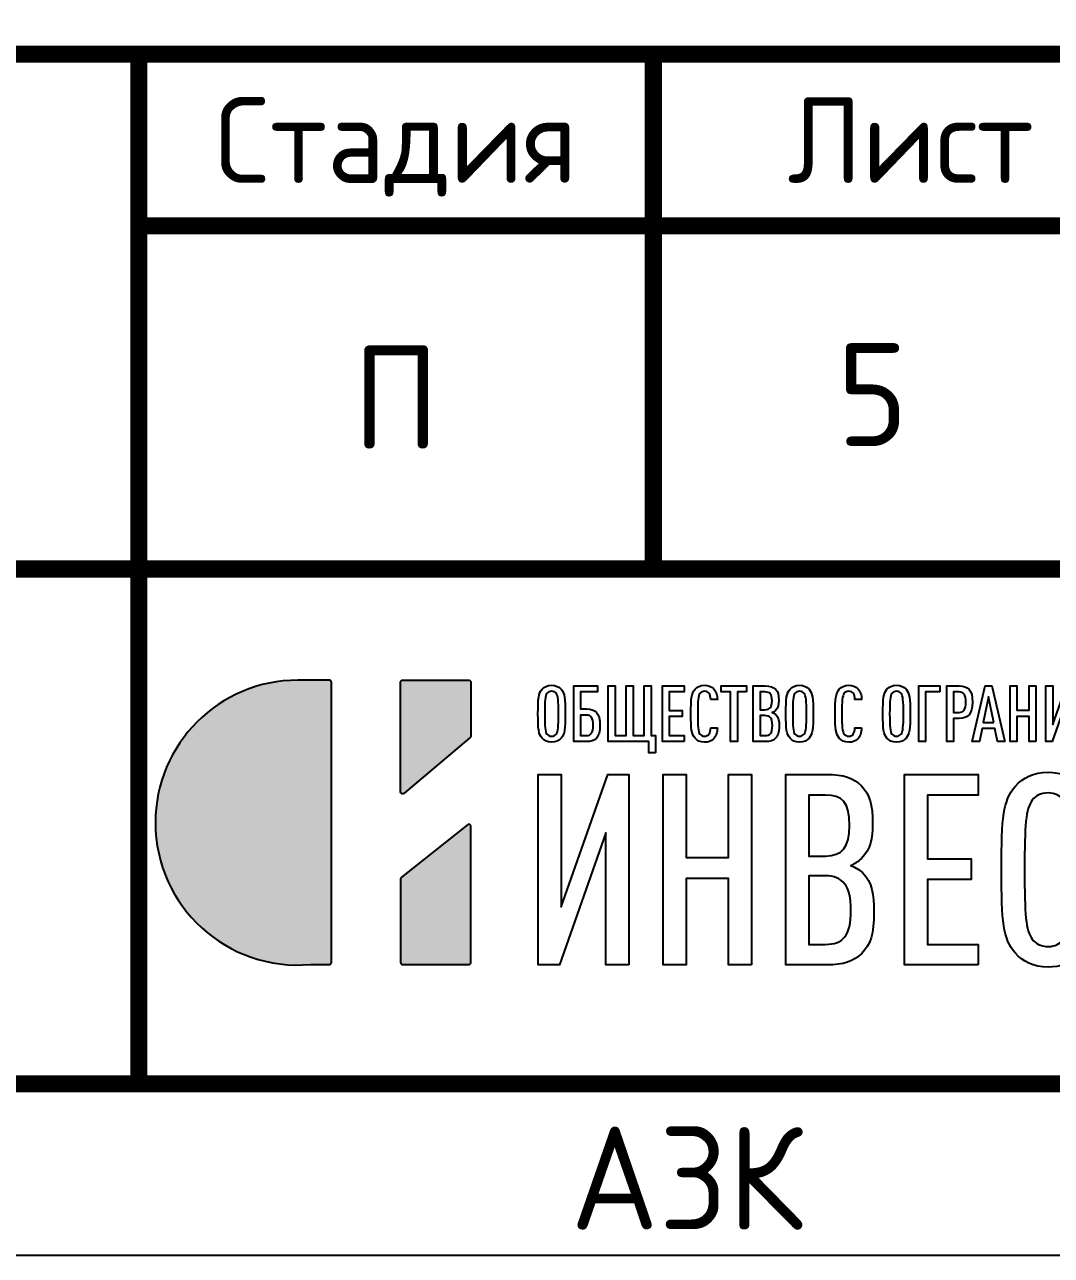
# Model space of a CAD drawing. Header units: millimetres. Extents: x 1981 to 3888, y 1583 to 2809.
# Drawn here: x 2579.96 to 2609.9, y 2388.57 to 2424.44 of the extents above; entities that cross this region are included whole.
import ezdxf
from ezdxf.enums import TextEntityAlignment as Align

# ---------------------------------------------------------------- set-up
doc = ezdxf.new("R2010")
doc.units = ezdxf.units.MM
doc.layers.add('layer 1', color=7, linetype='Continuous')
doc.layers.add('Форматы', color=7, linetype='Continuous')
doc.styles.add('GOST-2.304_Type-B', font='GOST Common.ttf')

# ---------------------------------------------------------------- blocks, each defined once
blk = doc.blocks.new('Лого')
h = blk.add_hatch(color=151)
h.set_gradient(color1=(158, 191, 227), color2=(46, 54, 92), tint=1, name='HEMISPHERICAL')
edge = h.paths.add_edge_path()
edge.add_spline(control_points=[(0.349, 0.4943), (-0.1909, 0.4468), (-0.6571, 0.8707), (-0.6571, 1.4146), (-0.6571, 1.4146), (-0.6571, 1.9249), (-0.2434, 2.3386), (0.2669, 2.3386), (0.2669, 2.3386), (0.2669, 2.3386), (0.4714, 2.3386), (0.4714, 2.3386), (0.4714, 2.3386), (0.4787, 2.3386), (0.4846, 2.3327), (0.4846, 2.3254), (0.4846, 2.3254), (0.4846, 2.3254), (0.4846, 0.5075), (0.4846, 0.5075), (0.4846, 0.5075), (0.4846, 0.5003), (0.4787, 0.4943), (0.4714, 0.4943), (0.4714, 0.4943), (0.4714, 0.4943), (0.3502, 0.4943), (0.3502, 0.4943), (0.3502, 0.4943), (0.3497, 0.4943), (0.3494, 0.4943), (0.349, 0.4943)], knot_values=[0, 0, 0, 0, 0.111111, 0.111111, 0.111111, 0.111211, 0.222222, 0.222222, 0.222222, 0.222322, 0.333333, 0.333333, 0.333333, 0.333433, 0.444444, 0.444444, 0.444444, 0.444544, 0.555556, 0.555556, 0.555556, 0.555656, 0.666667, 0.666667, 0.666667, 0.666767, 0.777778, 0.777778, 0.777778, 0.777878, 1, 1, 1, 1], degree=3, periodic=0)
edge = h.paths.add_edge_path()
edge.add_spline(control_points=[(0.9551, 1.604), (0.9551, 1.604), (1.3853, 1.966), (1.3853, 1.966), (1.3853, 1.966), (1.3884, 1.9686), (1.39, 1.972), (1.39, 1.9761), (1.39, 1.9761), (1.39, 1.9761), (1.39, 2.3254), (1.39, 2.3254), (1.39, 2.3254), (1.39, 2.3327), (1.3841, 2.3386), (1.3768, 2.3386), (1.3768, 2.3386), (1.3768, 2.3386), (0.9466, 2.3386), (0.9466, 2.3386), (0.9466, 2.3386), (0.9393, 2.3386), (0.9334, 2.3327), (0.9334, 2.3254), (0.9334, 2.3254), (0.9334, 2.3254), (0.9334, 1.6141), (0.9334, 1.6141), (0.9334, 1.6141), (0.9334, 1.6089), (0.9363, 1.6044), (0.941, 1.6021), (0.941, 1.6021), (0.9458, 1.5999), (0.9511, 1.6006), (0.9551, 1.604)], knot_values=[0, 0, 0, 0, 0.1, 0.1, 0.1, 0.1001, 0.2, 0.2, 0.2, 0.2001, 0.3, 0.3, 0.3, 0.3001, 0.4, 0.4, 0.4, 0.4001, 0.5, 0.5, 0.5, 0.5001, 0.6, 0.6, 0.6, 0.6001, 0.7, 0.7, 0.7, 0.7001, 0.8, 0.8, 0.8, 0.8001, 1, 1, 1, 1], degree=3, periodic=0)
edge = h.paths.add_edge_path()
edge.add_spline(control_points=[(0.9384, 1.0593), (0.9384, 1.0593), (1.3686, 1.4007), (1.3686, 1.4007), (1.3686, 1.4007), (1.3727, 1.4039), (1.3779, 1.4045), (1.3826, 1.4023), (1.3826, 1.4023), (1.3873, 1.4), (1.39, 1.3956), (1.39, 1.3904), (1.39, 1.3904), (1.39, 1.3904), (1.39, 0.5075), (1.39, 0.5075), (1.39, 0.5075), (1.39, 0.5003), (1.3841, 0.4943), (1.3768, 0.4943), (1.3768, 0.4943), (1.3768, 0.4943), (0.9466, 0.4943), (0.9466, 0.4943), (0.9466, 0.4943), (0.9393, 0.4943), (0.9334, 0.5003), (0.9334, 0.5075), (0.9334, 0.5075), (0.9334, 0.5075), (0.9334, 1.049), (0.9334, 1.049), (0.9334, 1.049), (0.9334, 1.0531), (0.9351, 1.0567), (0.9384, 1.0593)], knot_values=[0, 0, 0, 0, 0.1, 0.1, 0.1, 0.1001, 0.2, 0.2, 0.2, 0.2001, 0.3, 0.3, 0.3, 0.3001, 0.4, 0.4, 0.4, 0.4001, 0.5, 0.5, 0.5, 0.5001, 0.6, 0.6, 0.6, 0.6001, 0.7, 0.7, 0.7, 0.7001, 0.8, 0.8, 0.8, 0.8001, 1, 1, 1, 1], degree=3, periodic=0)
at = {"layer": 'layer 1', "color": 159}
for points, knots in [([(0.349, 0.4943), (-0.1909, 0.4468), (-0.6571, 0.8707), (-0.6571, 1.4146), (-0.6571, 1.4146), (-0.6571, 1.9249), (-0.2434, 2.3386), (0.2669, 2.3386), (0.2669, 2.3386), (0.2669, 2.3386), (0.4714, 2.3386), (0.4714, 2.3386), (0.4714, 2.3386), (0.4787, 2.3386), (0.4846, 2.3327), (0.4846, 2.3254), (0.4846, 2.3254), (0.4846, 2.3254), (0.4846, 0.5075), (0.4846, 0.5075), (0.4846, 0.5075), (0.4846, 0.5003), (0.4787, 0.4943), (0.4714, 0.4943), (0.4714, 0.4943), (0.4714, 0.4943), (0.3502, 0.4943), (0.3502, 0.4943), (0.3502, 0.4943), (0.3497, 0.4943), (0.3494, 0.4943), (0.349, 0.4943)], [0, 0, 0, 0, 0.111111, 0.111111, 0.111111, 0.111111, 0.222222, 0.222222, 0.222222, 0.222222, 0.333333, 0.333333, 0.333333, 0.333333, 0.444444, 0.444444, 0.444444, 0.444444, 0.555556, 0.555556, 0.555556, 0.555556, 0.666667, 0.666667, 0.666667, 0.666667, 0.777778, 0.777778, 0.777778, 0.777778, 1, 1, 1, 1]), ([(0.9551, 1.604), (0.9551, 1.604), (1.3853, 1.966), (1.3853, 1.966), (1.3853, 1.966), (1.3884, 1.9686), (1.39, 1.972), (1.39, 1.9761), (1.39, 1.9761), (1.39, 1.9761), (1.39, 2.3254), (1.39, 2.3254), (1.39, 2.3254), (1.39, 2.3327), (1.3841, 2.3386), (1.3768, 2.3386), (1.3768, 2.3386), (1.3768, 2.3386), (0.9466, 2.3386), (0.9466, 2.3386), (0.9466, 2.3386), (0.9393, 2.3386), (0.9334, 2.3327), (0.9334, 2.3254), (0.9334, 2.3254), (0.9334, 2.3254), (0.9334, 1.6141), (0.9334, 1.6141), (0.9334, 1.6141), (0.9334, 1.6089), (0.9363, 1.6044), (0.941, 1.6021), (0.941, 1.6021), (0.9458, 1.5999), (0.9511, 1.6006), (0.9551, 1.604)], [0, 0, 0, 0, 0.1, 0.1, 0.1, 0.1, 0.2, 0.2, 0.2, 0.2, 0.3, 0.3, 0.3, 0.3, 0.4, 0.4, 0.4, 0.4, 0.5, 0.5, 0.5, 0.5, 0.6, 0.6, 0.6, 0.6, 0.7, 0.7, 0.7, 0.7, 0.8, 0.8, 0.8, 0.8, 1, 1, 1, 1]), ([(2.0023, 2.1207), (2.0023, 2.2208), (1.9992, 2.2533), (1.9759, 2.2792), (1.9759, 2.2792), (1.9616, 2.2949), (1.9423, 2.3056), (1.9139, 2.3056), (1.9139, 2.3056), (1.8854, 2.3056), (1.8661, 2.2949), (1.8519, 2.2792), (1.8519, 2.2792), (1.8286, 2.2533), (1.8255, 2.2208), (1.8255, 2.1207), (1.8255, 2.1207), (1.8255, 2.0206), (1.8286, 1.9881), (1.8519, 1.9622), (1.8519, 1.9622), (1.8661, 1.9465), (1.8854, 1.9358), (1.9139, 1.9358), (1.9139, 1.9358), (1.9423, 1.9358), (1.9616, 1.9465), (1.9759, 1.9622), (1.9759, 1.9622), (1.9992, 1.9881), (2.0023, 2.0206), (2.0023, 2.1207)], [0, 0, 0, 0, 0.111111, 0.111111, 0.111111, 0.111111, 0.222222, 0.222222, 0.222222, 0.222222, 0.333333, 0.333333, 0.333333, 0.333333, 0.444444, 0.444444, 0.444444, 0.444444, 0.555556, 0.555556, 0.555556, 0.555556, 0.666667, 0.666667, 0.666667, 0.666667, 0.777778, 0.777778, 0.777778, 0.777778, 1, 1, 1, 1]), ([(1.9586, 2.1207), (1.9586, 2.0349), (1.956, 2.0059), (1.9433, 1.9886), (1.9433, 1.9886), (1.9372, 1.9805), (1.9281, 1.9749), (1.9139, 1.9749), (1.9139, 1.9749), (1.8997, 1.9749), (1.89, 1.9805), (1.8839, 1.9886), (1.8839, 1.9886), (1.8712, 2.0059), (1.8692, 2.0349), (1.8692, 2.1207), (1.8692, 2.1207), (1.8692, 2.2065), (1.8712, 2.2355), (1.8839, 2.2528), (1.8839, 2.2528), (1.89, 2.2609), (1.8997, 2.2665), (1.9139, 2.2665), (1.9139, 2.2665), (1.9281, 2.2665), (1.9372, 2.2609), (1.9433, 2.2528), (1.9433, 2.2528), (1.956, 2.2355), (1.9586, 2.2065), (1.9586, 2.1207)], [0, 0, 0, 0, 0.111111, 0.111111, 0.111111, 0.111111, 0.222222, 0.222222, 0.222222, 0.222222, 0.333333, 0.333333, 0.333333, 0.333333, 0.444444, 0.444444, 0.444444, 0.444444, 0.555556, 0.555556, 0.555556, 0.555556, 0.666667, 0.666667, 0.666667, 0.666667, 0.777778, 0.777778, 0.777778, 0.777778, 1, 1, 1, 1]), ([(2.2278, 2.046), (2.2278, 2.1263), (2.1958, 2.1522), (2.1409, 2.1522), (2.1409, 2.1522), (2.1409, 2.1522), (2.1023, 2.1522), (2.1023, 2.1522), (2.1023, 2.1522), (2.1023, 2.1522), (2.1023, 2.2624), (2.1023, 2.2624), (2.1023, 2.2624), (2.1023, 2.2624), (2.2115, 2.2624), (2.2115, 2.2624), (2.2115, 2.2624), (2.2115, 2.2624), (2.2115, 2.3015), (2.2115, 2.3015), (2.2115, 2.3015), (2.2115, 2.3015), (2.0586, 2.3015), (2.0586, 2.3015), (2.0586, 2.3015), (2.0586, 2.3015), (2.0586, 1.9399), (2.0586, 1.9399), (2.0586, 1.9399), (2.0586, 1.9399), (2.1409, 1.9399), (2.1409, 1.9399), (2.1409, 1.9399), (2.1953, 1.9399), (2.2278, 1.9663), (2.2278, 2.046)], [0, 0, 0, 0, 0.1, 0.1, 0.1, 0.1, 0.2, 0.2, 0.2, 0.2, 0.3, 0.3, 0.3, 0.3, 0.4, 0.4, 0.4, 0.4, 0.5, 0.5, 0.5, 0.5, 0.6, 0.6, 0.6, 0.6, 0.7, 0.7, 0.7, 0.7, 0.8, 0.8, 0.8, 0.8, 1, 1, 1, 1]), ([(2.5874, 1.8678), (2.5874, 1.8678), (2.5874, 1.979), (2.5874, 1.979), (2.5874, 1.979), (2.5874, 1.979), (2.5589, 1.979), (2.5589, 1.979), (2.5589, 1.979), (2.5589, 1.979), (2.5589, 2.3015), (2.5589, 2.3015), (2.5589, 2.3015), (2.5589, 2.3015), (2.5153, 2.3015), (2.5153, 2.3015), (2.5153, 2.3015), (2.5153, 2.3015), (2.5153, 1.979), (2.5153, 1.979), (2.5153, 1.979), (2.5153, 1.979), (2.4421, 1.979), (2.4421, 1.979), (2.4421, 1.979), (2.4421, 1.979), (2.4421, 2.3015), (2.4421, 2.3015), (2.4421, 2.3015), (2.4421, 2.3015), (2.3984, 2.3015), (2.3984, 2.3015), (2.3984, 2.3015), (2.3984, 2.3015), (2.3984, 1.979), (2.3984, 1.979), (2.3984, 1.979), (2.3984, 1.979), (2.3253, 1.979), (2.3253, 1.979), (2.3253, 1.979), (2.3253, 1.979), (2.3253, 2.3015), (2.3253, 2.3015), (2.3253, 2.3015), (2.3253, 2.3015), (2.2816, 2.3015), (2.2816, 2.3015), (2.2816, 2.3015), (2.2816, 2.3015), (2.2816, 1.9399), (2.2816, 1.9399), (2.2816, 1.9399), (2.2816, 1.9399), (2.5457, 1.9399), (2.5457, 1.9399), (2.5457, 1.9399), (2.5457, 1.9399), (2.5457, 1.8678), (2.5457, 1.8678), (2.5457, 1.8678), (2.5457, 1.8678), (2.5874, 1.8678), (2.5874, 1.8678)], [0, 0, 0, 0, 0.058824, 0.058824, 0.058824, 0.058824, 0.117647, 0.117647, 0.117647, 0.117647, 0.176471, 0.176471, 0.176471, 0.176471, 0.235294, 0.235294, 0.235294, 0.235294, 0.294118, 0.294118, 0.294118, 0.294118, 0.352941, 0.352941, 0.352941, 0.352941, 0.411765, 0.411765, 0.411765, 0.411765, 0.470588, 0.470588, 0.470588, 0.470588, 0.529412, 0.529412, 0.529412, 0.529412, 0.588235, 0.588235, 0.588235, 0.588235, 0.647059, 0.647059, 0.647059, 0.647059, 0.705882, 0.705882, 0.705882, 0.705882, 0.764706, 0.764706, 0.764706, 0.764706, 0.823529, 0.823529, 0.823529, 0.823529, 0.882353, 0.882353, 0.882353, 0.882353, 1, 1, 1, 1]), ([(2.7733, 1.9399), (2.7733, 1.9399), (2.7733, 1.979), (2.7733, 1.979), (2.7733, 1.979), (2.7733, 1.979), (2.6773, 1.979), (2.6773, 1.979), (2.6773, 1.979), (2.6773, 1.979), (2.6773, 2.1019), (2.6773, 2.1019), (2.6773, 2.1019), (2.6773, 2.1019), (2.7601, 2.1019), (2.7601, 2.1019), (2.7601, 2.1019), (2.7601, 2.1019), (2.7601, 2.141), (2.7601, 2.141), (2.7601, 2.141), (2.7601, 2.141), (2.6773, 2.141), (2.6773, 2.141), (2.6773, 2.141), (2.6773, 2.141), (2.6773, 2.2624), (2.6773, 2.2624), (2.6773, 2.2624), (2.6773, 2.2624), (2.7733, 2.2624), (2.7733, 2.2624), (2.7733, 2.2624), (2.7733, 2.2624), (2.7733, 2.3015), (2.7733, 2.3015), (2.7733, 2.3015), (2.7733, 2.3015), (2.6336, 2.3015), (2.6336, 2.3015), (2.6336, 2.3015), (2.6336, 2.3015), (2.6336, 1.9399), (2.6336, 1.9399), (2.6336, 1.9399), (2.6336, 1.9399), (2.7733, 1.9399), (2.7733, 1.9399)], [0, 0, 0, 0, 0.076923, 0.076923, 0.076923, 0.076923, 0.153846, 0.153846, 0.153846, 0.153846, 0.230769, 0.230769, 0.230769, 0.230769, 0.307692, 0.307692, 0.307692, 0.307692, 0.384615, 0.384615, 0.384615, 0.384615, 0.461538, 0.461538, 0.461538, 0.461538, 0.538462, 0.538462, 0.538462, 0.538462, 0.615385, 0.615385, 0.615385, 0.615385, 0.692308, 0.692308, 0.692308, 0.692308, 0.769231, 0.769231, 0.769231, 0.769231, 0.846154, 0.846154, 0.846154, 0.846154, 1, 1, 1, 1]), ([(2.9897, 2.0293), (2.9897, 2.0293), (2.9465, 2.0293), (2.9465, 2.0293), (2.9465, 2.0293), (2.946, 2.014), (2.9429, 1.9983), (2.9348, 1.9876), (2.9348, 1.9876), (2.9292, 1.9805), (2.9201, 1.9749), (2.9064, 1.9749), (2.9064, 1.9749), (2.8921, 1.9749), (2.8825, 1.9805), (2.8764, 1.9886), (2.8764, 1.9886), (2.8637, 2.0059), (2.8617, 2.0349), (2.8617, 2.1207), (2.8617, 2.1207), (2.8617, 2.2065), (2.8637, 2.2355), (2.8764, 2.2528), (2.8764, 2.2528), (2.8825, 2.2609), (2.8921, 2.2665), (2.9064, 2.2665), (2.9064, 2.2665), (2.9201, 2.2665), (2.9292, 2.2609), (2.9348, 2.2538), (2.9348, 2.2538), (2.9434, 2.2431), (2.946, 2.2279), (2.9465, 2.2126), (2.9465, 2.2126), (2.9465, 2.2126), (2.9897, 2.2126), (2.9897, 2.2126), (2.9897, 2.2126), (2.9891, 2.2421), (2.9805, 2.268), (2.9638, 2.2843), (2.9638, 2.2843), (2.9495, 2.298), (2.9318, 2.3056), (2.9064, 2.3056), (2.9064, 2.3056), (2.8779, 2.3056), (2.8581, 2.2949), (2.8444, 2.2792), (2.8444, 2.2792), (2.8205, 2.2517), (2.818, 2.2208), (2.818, 2.1207), (2.818, 2.1207), (2.818, 2.0206), (2.8205, 1.9897), (2.8444, 1.9622), (2.8444, 1.9622), (2.8581, 1.9465), (2.8779, 1.9358), (2.9064, 1.9358), (2.9064, 1.9358), (2.9302, 1.9358), (2.948, 1.9429), (2.9622, 1.9556), (2.9622, 1.9556), (2.98, 1.9719), (2.9891, 1.9988), (2.9897, 2.0293)], [0, 0, 0, 0, 0.052632, 0.052632, 0.052632, 0.052632, 0.105263, 0.105263, 0.105263, 0.105263, 0.157895, 0.157895, 0.157895, 0.157895, 0.210526, 0.210526, 0.210526, 0.210526, 0.263158, 0.263158, 0.263158, 0.263158, 0.315789, 0.315789, 0.315789, 0.315789, 0.368421, 0.368421, 0.368421, 0.368421, 0.421053, 0.421053, 0.421053, 0.421053, 0.473684, 0.473684, 0.473684, 0.473684, 0.526316, 0.526316, 0.526316, 0.526316, 0.578947, 0.578947, 0.578947, 0.578947, 0.631579, 0.631579, 0.631579, 0.631579, 0.684211, 0.684211, 0.684211, 0.684211, 0.736842, 0.736842, 0.736842, 0.736842, 0.789474, 0.789474, 0.789474, 0.789474, 0.842105, 0.842105, 0.842105, 0.842105, 0.894737, 0.894737, 0.894737, 0.894737, 1, 1, 1, 1]), ([(3.1796, 2.2624), (3.1796, 2.2624), (3.1796, 2.3015), (3.1796, 2.3015), (3.1796, 2.3015), (3.1796, 2.3015), (3.0145, 2.3015), (3.0145, 2.3015), (3.0145, 2.3015), (3.0145, 2.3015), (3.0145, 2.2624), (3.0145, 2.2624), (3.0145, 2.2624), (3.0145, 2.2624), (3.0755, 2.2624), (3.0755, 2.2624), (3.0755, 2.2624), (3.0755, 2.2624), (3.0755, 1.9399), (3.0755, 1.9399), (3.0755, 1.9399), (3.0755, 1.9399), (3.1192, 1.9399), (3.1192, 1.9399), (3.1192, 1.9399), (3.1192, 1.9399), (3.1192, 2.2624), (3.1192, 2.2624), (3.1192, 2.2624), (3.1192, 2.2624), (3.1796, 2.2624), (3.1796, 2.2624)], [0, 0, 0, 0, 0.111111, 0.111111, 0.111111, 0.111111, 0.222222, 0.222222, 0.222222, 0.222222, 0.333333, 0.333333, 0.333333, 0.333333, 0.444444, 0.444444, 0.444444, 0.444444, 0.555556, 0.555556, 0.555556, 0.555556, 0.666667, 0.666667, 0.666667, 0.666667, 0.777778, 0.777778, 0.777778, 0.777778, 1, 1, 1, 1]), ([(3.3904, 2.0415), (3.3904, 2.0725), (3.3874, 2.0968), (3.3686, 2.1151), (3.3686, 2.1151), (3.3625, 2.1207), (3.3543, 2.1258), (3.3462, 2.1283), (3.3462, 2.1283), (3.3533, 2.1314), (3.3604, 2.1359), (3.3665, 2.142), (3.3665, 2.142), (3.3843, 2.1593), (3.3879, 2.1806), (3.3879, 2.2065), (3.3879, 2.2065), (3.3879, 2.2457), (3.3823, 2.2634), (3.3665, 2.2797), (3.3665, 2.2797), (3.3518, 2.2949), (3.3325, 2.3015), (3.3005, 2.3015), (3.3005, 2.3015), (3.3005, 2.3015), (3.2228, 2.3015), (3.2228, 2.3015), (3.2228, 2.3015), (3.2228, 2.3015), (3.2228, 1.9399), (3.2228, 1.9399), (3.2228, 1.9399), (3.2228, 1.9399), (3.3005, 1.9399), (3.3005, 1.9399), (3.3005, 1.9399), (3.3325, 1.9399), (3.3523, 1.9465), (3.367, 1.9617), (3.367, 1.9617), (3.3833, 1.9785), (3.3904, 1.9978), (3.3904, 2.0415)], [0, 0, 0, 0, 0.083333, 0.083333, 0.083333, 0.083333, 0.166667, 0.166667, 0.166667, 0.166667, 0.25, 0.25, 0.25, 0.25, 0.333333, 0.333333, 0.333333, 0.333333, 0.416667, 0.416667, 0.416667, 0.416667, 0.5, 0.5, 0.5, 0.5, 0.583333, 0.583333, 0.583333, 0.583333, 0.666667, 0.666667, 0.666667, 0.666667, 0.75, 0.75, 0.75, 0.75, 0.833333, 0.833333, 0.833333, 0.833333, 1, 1, 1, 1]), ([(3.3442, 2.2045), (3.3442, 2.1634), (3.3295, 2.1466), (3.2985, 2.1466), (3.2985, 2.1466), (3.2985, 2.1466), (3.2665, 2.1466), (3.2665, 2.1466), (3.2665, 2.1466), (3.2665, 2.1466), (3.2665, 2.2624), (3.2665, 2.2624), (3.2665, 2.2624), (3.2665, 2.2624), (3.2985, 2.2624), (3.2985, 2.2624), (3.2985, 2.2624), (3.33, 2.2624), (3.3442, 2.2482), (3.3442, 2.2045)], [0, 0, 0, 0, 0.166667, 0.166667, 0.166667, 0.166667, 0.333333, 0.333333, 0.333333, 0.333333, 0.5, 0.5, 0.5, 0.5, 0.666667, 0.666667, 0.666667, 0.666667, 1, 1, 1, 1]), ([(3.6114, 2.1207), (3.6114, 2.2208), (3.6083, 2.2533), (3.5849, 2.2792), (3.5849, 2.2792), (3.5707, 2.2949), (3.5514, 2.3056), (3.523, 2.3056), (3.523, 2.3056), (3.4945, 2.3056), (3.4752, 2.2949), (3.461, 2.2792), (3.461, 2.2792), (3.4376, 2.2533), (3.4346, 2.2208), (3.4346, 2.1207), (3.4346, 2.1207), (3.4346, 2.0206), (3.4376, 1.9881), (3.461, 1.9622), (3.461, 1.9622), (3.4752, 1.9465), (3.4945, 1.9358), (3.523, 1.9358), (3.523, 1.9358), (3.5514, 1.9358), (3.5707, 1.9465), (3.5849, 1.9622), (3.5849, 1.9622), (3.6083, 1.9881), (3.6114, 2.0206), (3.6114, 2.1207)], [0, 0, 0, 0, 0.111111, 0.111111, 0.111111, 0.111111, 0.222222, 0.222222, 0.222222, 0.222222, 0.333333, 0.333333, 0.333333, 0.333333, 0.444444, 0.444444, 0.444444, 0.444444, 0.555556, 0.555556, 0.555556, 0.555556, 0.666667, 0.666667, 0.666667, 0.666667, 0.777778, 0.777778, 0.777778, 0.777778, 1, 1, 1, 1]), ([(3.5677, 2.1207), (3.5677, 2.0349), (3.5651, 2.0059), (3.5524, 1.9886), (3.5524, 1.9886), (3.5463, 1.9805), (3.5372, 1.9749), (3.523, 1.9749), (3.523, 1.9749), (3.5088, 1.9749), (3.4991, 1.9805), (3.493, 1.9886), (3.493, 1.9886), (3.4803, 2.0059), (3.4783, 2.0349), (3.4783, 2.1207), (3.4783, 2.1207), (3.4783, 2.2065), (3.4803, 2.2355), (3.493, 2.2528), (3.493, 2.2528), (3.4991, 2.2609), (3.5088, 2.2665), (3.523, 2.2665), (3.523, 2.2665), (3.5372, 2.2665), (3.5463, 2.2609), (3.5524, 2.2528), (3.5524, 2.2528), (3.5651, 2.2355), (3.5677, 2.2065), (3.5677, 2.1207)], [0, 0, 0, 0, 0.111111, 0.111111, 0.111111, 0.111111, 0.222222, 0.222222, 0.222222, 0.222222, 0.333333, 0.333333, 0.333333, 0.333333, 0.444444, 0.444444, 0.444444, 0.444444, 0.555556, 0.555556, 0.555556, 0.555556, 0.666667, 0.666667, 0.666667, 0.666667, 0.777778, 0.777778, 0.777778, 0.777778, 1, 1, 1, 1]), ([(3.9258, 2.0293), (3.9258, 2.0293), (3.8826, 2.0293), (3.8826, 2.0293), (3.8826, 2.0293), (3.8821, 2.014), (3.879, 1.9983), (3.8709, 1.9876), (3.8709, 1.9876), (3.8653, 1.9805), (3.8562, 1.9749), (3.8425, 1.9749), (3.8425, 1.9749), (3.8282, 1.9749), (3.8186, 1.9805), (3.8125, 1.9886), (3.8125, 1.9886), (3.7998, 2.0059), (3.7978, 2.0349), (3.7978, 2.1207), (3.7978, 2.1207), (3.7978, 2.2065), (3.7998, 2.2355), (3.8125, 2.2528), (3.8125, 2.2528), (3.8186, 2.2609), (3.8282, 2.2665), (3.8425, 2.2665), (3.8425, 2.2665), (3.8562, 2.2665), (3.8653, 2.2609), (3.8709, 2.2538), (3.8709, 2.2538), (3.8795, 2.2431), (3.8821, 2.2279), (3.8826, 2.2126), (3.8826, 2.2126), (3.8826, 2.2126), (3.9258, 2.2126), (3.9258, 2.2126), (3.9258, 2.2126), (3.9252, 2.2421), (3.9166, 2.268), (3.8999, 2.2843), (3.8999, 2.2843), (3.8856, 2.298), (3.8679, 2.3056), (3.8425, 2.3056), (3.8425, 2.3056), (3.814, 2.3056), (3.7942, 2.2949), (3.7805, 2.2792), (3.7805, 2.2792), (3.7566, 2.2517), (3.7541, 2.2208), (3.7541, 2.1207), (3.7541, 2.1207), (3.7541, 2.0206), (3.7566, 1.9897), (3.7805, 1.9622), (3.7805, 1.9622), (3.7942, 1.9465), (3.814, 1.9358), (3.8425, 1.9358), (3.8425, 1.9358), (3.8663, 1.9358), (3.8841, 1.9429), (3.8983, 1.9556), (3.8983, 1.9556), (3.9161, 1.9719), (3.9252, 1.9988), (3.9258, 2.0293)], [0, 0, 0, 0, 0.052632, 0.052632, 0.052632, 0.052632, 0.105263, 0.105263, 0.105263, 0.105263, 0.157895, 0.157895, 0.157895, 0.157895, 0.210526, 0.210526, 0.210526, 0.210526, 0.263158, 0.263158, 0.263158, 0.263158, 0.315789, 0.315789, 0.315789, 0.315789, 0.368421, 0.368421, 0.368421, 0.368421, 0.421053, 0.421053, 0.421053, 0.421053, 0.473684, 0.473684, 0.473684, 0.473684, 0.526316, 0.526316, 0.526316, 0.526316, 0.578947, 0.578947, 0.578947, 0.578947, 0.631579, 0.631579, 0.631579, 0.631579, 0.684211, 0.684211, 0.684211, 0.684211, 0.736842, 0.736842, 0.736842, 0.736842, 0.789474, 0.789474, 0.789474, 0.789474, 0.842105, 0.842105, 0.842105, 0.842105, 0.894737, 0.894737, 0.894737, 0.894737, 1, 1, 1, 1]), ([(4.2407, 2.1207), (4.2407, 2.2208), (4.2376, 2.2533), (4.2143, 2.2792), (4.2143, 2.2792), (4.2, 2.2949), (4.1807, 2.3056), (4.1523, 2.3056), (4.1523, 2.3056), (4.1238, 2.3056), (4.1045, 2.2949), (4.0903, 2.2792), (4.0903, 2.2792), (4.067, 2.2533), (4.0639, 2.2208), (4.0639, 2.1207), (4.0639, 2.1207), (4.0639, 2.0206), (4.067, 1.9881), (4.0903, 1.9622), (4.0903, 1.9622), (4.1045, 1.9465), (4.1238, 1.9358), (4.1523, 1.9358), (4.1523, 1.9358), (4.1807, 1.9358), (4.2, 1.9465), (4.2143, 1.9622), (4.2143, 1.9622), (4.2376, 1.9881), (4.2407, 2.0206), (4.2407, 2.1207)], [0, 0, 0, 0, 0.111111, 0.111111, 0.111111, 0.111111, 0.222222, 0.222222, 0.222222, 0.222222, 0.333333, 0.333333, 0.333333, 0.333333, 0.444444, 0.444444, 0.444444, 0.444444, 0.555556, 0.555556, 0.555556, 0.555556, 0.666667, 0.666667, 0.666667, 0.666667, 0.777778, 0.777778, 0.777778, 0.777778, 1, 1, 1, 1]), ([(4.197, 2.1207), (4.197, 2.0349), (4.1944, 2.0059), (4.1817, 1.9886), (4.1817, 1.9886), (4.1756, 1.9805), (4.1665, 1.9749), (4.1523, 1.9749), (4.1523, 1.9749), (4.1381, 1.9749), (4.1284, 1.9805), (4.1223, 1.9886), (4.1223, 1.9886), (4.1096, 2.0059), (4.1076, 2.0349), (4.1076, 2.1207), (4.1076, 2.1207), (4.1076, 2.2065), (4.1096, 2.2355), (4.1223, 2.2528), (4.1223, 2.2528), (4.1284, 2.2609), (4.1381, 2.2665), (4.1523, 2.2665), (4.1523, 2.2665), (4.1665, 2.2665), (4.1756, 2.2609), (4.1817, 2.2528), (4.1817, 2.2528), (4.1944, 2.2355), (4.197, 2.2065), (4.197, 2.1207)], [0, 0, 0, 0, 0.111111, 0.111111, 0.111111, 0.111111, 0.222222, 0.222222, 0.222222, 0.222222, 0.333333, 0.333333, 0.333333, 0.333333, 0.444444, 0.444444, 0.444444, 0.444444, 0.555556, 0.555556, 0.555556, 0.555556, 0.666667, 0.666667, 0.666667, 0.666667, 0.777778, 0.777778, 0.777778, 0.777778, 1, 1, 1, 1]), ([(4.4337, 2.2624), (4.4337, 2.2624), (4.4337, 2.3015), (4.4337, 2.3015), (4.4337, 2.3015), (4.4337, 2.3015), (4.297, 2.3015), (4.297, 2.3015), (4.297, 2.3015), (4.297, 2.3015), (4.297, 1.9399), (4.297, 1.9399), (4.297, 1.9399), (4.297, 1.9399), (4.3407, 1.9399), (4.3407, 1.9399), (4.3407, 1.9399), (4.3407, 1.9399), (4.3407, 2.2624), (4.3407, 2.2624), (4.3407, 2.2624), (4.3407, 2.2624), (4.4337, 2.2624), (4.4337, 2.2624)], [0, 0, 0, 0, 0.142857, 0.142857, 0.142857, 0.142857, 0.285714, 0.285714, 0.285714, 0.285714, 0.428571, 0.428571, 0.428571, 0.428571, 0.571429, 0.571429, 0.571429, 0.571429, 0.714286, 0.714286, 0.714286, 0.714286, 1, 1, 1, 1]), ([(4.6455, 2.1959), (4.6455, 2.2761), (4.6145, 2.3015), (4.5596, 2.3015), (4.5596, 2.3015), (4.5596, 2.3015), (4.4784, 2.3015), (4.4784, 2.3015), (4.4784, 2.3015), (4.4784, 2.3015), (4.4784, 1.9399), (4.4784, 1.9399), (4.4784, 1.9399), (4.4784, 1.9399), (4.522, 1.9399), (4.522, 1.9399), (4.522, 1.9399), (4.522, 1.9399), (4.522, 2.0907), (4.522, 2.0907), (4.522, 2.0907), (4.522, 2.0907), (4.5596, 2.0907), (4.5596, 2.0907), (4.5596, 2.0907), (4.6135, 2.0907), (4.6455, 2.1166), (4.6455, 2.1959)], [0, 0, 0, 0, 0.125, 0.125, 0.125, 0.125, 0.25, 0.25, 0.25, 0.25, 0.375, 0.375, 0.375, 0.375, 0.5, 0.5, 0.5, 0.5, 0.625, 0.625, 0.625, 0.625, 0.75, 0.75, 0.75, 0.75, 1, 1, 1, 1]), ([(4.6018, 2.1959), (4.6018, 2.1476), (4.5876, 2.1298), (4.5581, 2.1298), (4.5581, 2.1298), (4.5581, 2.1298), (4.522, 2.1298), (4.522, 2.1298), (4.522, 2.1298), (4.522, 2.1298), (4.522, 2.2624), (4.522, 2.2624), (4.522, 2.2624), (4.522, 2.2624), (4.5581, 2.2624), (4.5581, 2.2624), (4.5581, 2.2624), (4.5876, 2.2624), (4.6018, 2.2446), (4.6018, 2.1959)], [0, 0, 0, 0, 0.166667, 0.166667, 0.166667, 0.166667, 0.333333, 0.333333, 0.333333, 0.333333, 0.5, 0.5, 0.5, 0.5, 0.666667, 0.666667, 0.666667, 0.666667, 1, 1, 1, 1]), ([(4.8542, 1.9399), (4.8542, 1.9399), (4.7704, 2.3015), (4.7704, 2.3015), (4.7704, 2.3015), (4.7704, 2.3015), (4.7283, 2.3015), (4.7283, 2.3015), (4.7283, 2.3015), (4.7283, 2.3015), (4.6439, 1.9399), (4.6439, 1.9399), (4.6439, 1.9399), (4.6439, 1.9399), (4.6897, 1.9399), (4.6897, 1.9399), (4.6897, 1.9399), (4.6897, 1.9399), (4.7069, 2.0252), (4.7069, 2.0252), (4.7069, 2.0252), (4.7069, 2.0252), (4.7907, 2.0252), (4.7907, 2.0252), (4.7907, 2.0252), (4.7907, 2.0252), (4.808, 1.9399), (4.808, 1.9399), (4.808, 1.9399), (4.808, 1.9399), (4.8542, 1.9399), (4.8542, 1.9399)], [0, 0, 0, 0, 0.111111, 0.111111, 0.111111, 0.111111, 0.222222, 0.222222, 0.222222, 0.222222, 0.333333, 0.333333, 0.333333, 0.333333, 0.444444, 0.444444, 0.444444, 0.444444, 0.555556, 0.555556, 0.555556, 0.555556, 0.666667, 0.666667, 0.666667, 0.666667, 0.777778, 0.777778, 0.777778, 0.777778, 1, 1, 1, 1]), ([(5.0569, 1.9399), (5.0569, 1.9399), (5.0569, 2.3015), (5.0569, 2.3015), (5.0569, 2.3015), (5.0569, 2.3015), (5.0132, 2.3015), (5.0132, 2.3015), (5.0132, 2.3015), (5.0132, 2.3015), (5.0132, 2.1436), (5.0132, 2.1436), (5.0132, 2.1436), (5.0132, 2.1436), (4.933, 2.1436), (4.933, 2.1436), (4.933, 2.1436), (4.933, 2.1436), (4.933, 2.3015), (4.933, 2.3015), (4.933, 2.3015), (4.933, 2.3015), (4.8893, 2.3015), (4.8893, 2.3015), (4.8893, 2.3015), (4.8893, 2.3015), (4.8893, 1.9399), (4.8893, 1.9399), (4.8893, 1.9399), (4.8893, 1.9399), (4.933, 1.9399), (4.933, 1.9399), (4.933, 1.9399), (4.933, 1.9399), (4.933, 2.1039), (4.933, 2.1039), (4.933, 2.1039), (4.933, 2.1039), (5.0132, 2.1039), (5.0132, 2.1039), (5.0132, 2.1039), (5.0132, 2.1039), (5.0132, 1.9399), (5.0132, 1.9399), (5.0132, 1.9399), (5.0132, 1.9399), (5.0569, 1.9399), (5.0569, 1.9399)], [0, 0, 0, 0, 0.076923, 0.076923, 0.076923, 0.076923, 0.153846, 0.153846, 0.153846, 0.153846, 0.230769, 0.230769, 0.230769, 0.230769, 0.307692, 0.307692, 0.307692, 0.307692, 0.384615, 0.384615, 0.384615, 0.384615, 0.461538, 0.461538, 0.461538, 0.461538, 0.538462, 0.538462, 0.538462, 0.538462, 0.615385, 0.615385, 0.615385, 0.615385, 0.692308, 0.692308, 0.692308, 0.692308, 0.769231, 0.769231, 0.769231, 0.769231, 0.846154, 0.846154, 0.846154, 0.846154, 1, 1, 1, 1]), ([(5.2946, 1.9399), (5.2946, 1.9399), (5.2946, 2.3015), (5.2946, 2.3015), (5.2946, 2.3015), (5.2946, 2.3015), (5.2545, 2.3015), (5.2545, 2.3015), (5.2545, 2.3015), (5.2545, 2.3015), (5.1656, 2.0501), (5.1656, 2.0501), (5.1656, 2.0501), (5.1656, 2.0501), (5.1656, 2.3015), (5.1656, 2.3015), (5.1656, 2.3015), (5.1656, 2.3015), (5.1219, 2.3015), (5.1219, 2.3015), (5.1219, 2.3015), (5.1219, 2.3015), (5.1219, 1.9399), (5.1219, 1.9399), (5.1219, 1.9399), (5.1219, 1.9399), (5.1625, 1.9399), (5.1625, 1.9399), (5.1625, 1.9399), (5.1625, 1.9399), (5.2509, 2.1908), (5.2509, 2.1908), (5.2509, 2.1908), (5.2509, 2.1908), (5.2509, 1.9399), (5.2509, 1.9399), (5.2509, 1.9399), (5.2509, 1.9399), (5.2946, 1.9399), (5.2946, 1.9399)], [0, 0, 0, 0, 0.090909, 0.090909, 0.090909, 0.090909, 0.181818, 0.181818, 0.181818, 0.181818, 0.272727, 0.272727, 0.272727, 0.272727, 0.363636, 0.363636, 0.363636, 0.363636, 0.454545, 0.454545, 0.454545, 0.454545, 0.545455, 0.545455, 0.545455, 0.545455, 0.636364, 0.636364, 0.636364, 0.636364, 0.727273, 0.727273, 0.727273, 0.727273, 0.818182, 0.818182, 0.818182, 0.818182, 1, 1, 1, 1]), ([(4.7826, 2.0643), (4.7826, 2.0643), (4.7151, 2.0643), (4.7151, 2.0643), (4.7151, 2.0643), (4.7151, 2.0643), (4.7491, 2.2309), (4.7491, 2.2309), (4.7491, 2.2309), (4.7491, 2.2309), (4.7826, 2.0643), (4.7826, 2.0643)], [0, 0, 0, 0, 0.25, 0.25, 0.25, 0.25, 0.5, 0.5, 0.5, 0.5, 1, 1, 1, 1]), ([(2.1841, 2.046), (2.1841, 1.9973), (2.1689, 1.979), (2.1404, 1.979), (2.1404, 1.979), (2.1404, 1.979), (2.1023, 1.979), (2.1023, 1.979), (2.1023, 1.979), (2.1023, 1.979), (2.1023, 2.1126), (2.1023, 2.1126), (2.1023, 2.1126), (2.1023, 2.1126), (2.1404, 2.1126), (2.1404, 2.1126), (2.1404, 2.1126), (2.1689, 2.1126), (2.1841, 2.0948), (2.1841, 2.046)], [0, 0, 0, 0, 0.166667, 0.166667, 0.166667, 0.166667, 0.333333, 0.333333, 0.333333, 0.333333, 0.5, 0.5, 0.5, 0.5, 0.666667, 0.666667, 0.666667, 0.666667, 1, 1, 1, 1]), ([(3.3467, 2.044), (3.3467, 1.9942), (3.331, 1.979), (3.298, 1.979), (3.298, 1.979), (3.298, 1.979), (3.2665, 1.979), (3.2665, 1.979), (3.2665, 1.979), (3.2665, 1.979), (3.2665, 2.109), (3.2665, 2.109), (3.2665, 2.109), (3.2665, 2.109), (3.298, 2.109), (3.298, 2.109), (3.298, 2.109), (3.3305, 2.109), (3.3467, 2.0907), (3.3467, 2.044)], [0, 0, 0, 0, 0.166667, 0.166667, 0.166667, 0.166667, 0.333333, 0.333333, 0.333333, 0.333333, 0.5, 0.5, 0.5, 0.5, 0.666667, 0.666667, 0.666667, 0.666667, 1, 1, 1, 1]), ([(2.416, 0.4914), (2.416, 0.4914), (2.416, 1.7272), (2.416, 1.7272), (2.416, 1.7272), (2.416, 1.7272), (2.2789, 1.7272), (2.2789, 1.7272), (2.2789, 1.7272), (2.2789, 1.7272), (1.9752, 0.8681), (1.9752, 0.8681), (1.9752, 0.8681), (1.9752, 0.8681), (1.9752, 1.7272), (1.9752, 1.7272), (1.9752, 1.7272), (1.9752, 1.7272), (1.826, 1.7272), (1.826, 1.7272), (1.826, 1.7272), (1.826, 1.7272), (1.826, 0.4914), (1.826, 0.4914), (1.826, 0.4914), (1.826, 0.4914), (1.9648, 0.4914), (1.9648, 0.4914), (1.9648, 0.4914), (1.9648, 0.4914), (2.2668, 1.3488), (2.2668, 1.3488), (2.2668, 1.3488), (2.2668, 1.3488), (2.2668, 0.4914), (2.2668, 0.4914), (2.2668, 0.4914), (2.2668, 0.4914), (2.416, 0.4914), (2.416, 0.4914)], [0, 0, 0, 0, 0.090909, 0.090909, 0.090909, 0.090909, 0.181818, 0.181818, 0.181818, 0.181818, 0.272727, 0.272727, 0.272727, 0.272727, 0.363636, 0.363636, 0.363636, 0.363636, 0.454545, 0.454545, 0.454545, 0.454545, 0.545455, 0.545455, 0.545455, 0.545455, 0.636364, 0.636364, 0.636364, 0.636364, 0.727273, 0.727273, 0.727273, 0.727273, 0.818182, 0.818182, 0.818182, 0.818182, 1, 1, 1, 1]), ([(3.211, 0.4914), (3.211, 0.4914), (3.211, 1.7272), (3.211, 1.7272), (3.211, 1.7272), (3.211, 1.7272), (3.0617, 1.7272), (3.0617, 1.7272), (3.0617, 1.7272), (3.0617, 1.7272), (3.0617, 1.1874), (3.0617, 1.1874), (3.0617, 1.1874), (3.0617, 1.1874), (2.7875, 1.1874), (2.7875, 1.1874), (2.7875, 1.1874), (2.7875, 1.1874), (2.7875, 1.7272), (2.7875, 1.7272), (2.7875, 1.7272), (2.7875, 1.7272), (2.6382, 1.7272), (2.6382, 1.7272), (2.6382, 1.7272), (2.6382, 1.7272), (2.6382, 0.4914), (2.6382, 0.4914), (2.6382, 0.4914), (2.6382, 0.4914), (2.7875, 0.4914), (2.7875, 0.4914), (2.7875, 0.4914), (2.7875, 0.4914), (2.7875, 1.052), (2.7875, 1.052), (2.7875, 1.052), (2.7875, 1.052), (3.0617, 1.052), (3.0617, 1.052), (3.0617, 1.052), (3.0617, 1.052), (3.0617, 0.4914), (3.0617, 0.4914), (3.0617, 0.4914), (3.0617, 0.4914), (3.211, 0.4914), (3.211, 0.4914)], [0, 0, 0, 0, 0.076923, 0.076923, 0.076923, 0.076923, 0.153846, 0.153846, 0.153846, 0.153846, 0.230769, 0.230769, 0.230769, 0.230769, 0.307692, 0.307692, 0.307692, 0.307692, 0.384615, 0.384615, 0.384615, 0.384615, 0.461538, 0.461538, 0.461538, 0.461538, 0.538462, 0.538462, 0.538462, 0.538462, 0.615385, 0.615385, 0.615385, 0.615385, 0.692308, 0.692308, 0.692308, 0.692308, 0.769231, 0.769231, 0.769231, 0.769231, 0.846154, 0.846154, 0.846154, 0.846154, 1, 1, 1, 1]), ([(4.0059, 0.8385), (4.0059, 0.9444), (3.9954, 1.0277), (3.9312, 1.0902), (3.9312, 1.0902), (3.9104, 1.1093), (3.8826, 1.1267), (3.8549, 1.1353), (3.8549, 1.1353), (3.8792, 1.1457), (3.9035, 1.1614), (3.9243, 1.1822), (3.9243, 1.1822), (3.985, 1.2412), (3.9972, 1.3141), (3.9972, 1.4026), (3.9972, 1.4026), (3.9972, 1.5363), (3.9781, 1.597), (3.9243, 1.6525), (3.9243, 1.6525), (3.8739, 1.7046), (3.808, 1.7272), (3.6987, 1.7272), (3.6987, 1.7272), (3.6987, 1.7272), (3.4331, 1.7272), (3.4331, 1.7272), (3.4331, 1.7272), (3.4331, 1.7272), (3.4331, 0.4914), (3.4331, 0.4914), (3.4331, 0.4914), (3.4331, 0.4914), (3.6987, 0.4914), (3.6987, 0.4914), (3.6987, 0.4914), (3.808, 0.4914), (3.8757, 0.514), (3.926, 0.5661), (3.926, 0.5661), (3.9816, 0.6233), (4.0059, 0.6893), (4.0059, 0.8385)], [0, 0, 0, 0, 0.083333, 0.083333, 0.083333, 0.083333, 0.166667, 0.166667, 0.166667, 0.166667, 0.25, 0.25, 0.25, 0.25, 0.333333, 0.333333, 0.333333, 0.333333, 0.416667, 0.416667, 0.416667, 0.416667, 0.5, 0.5, 0.5, 0.5, 0.583333, 0.583333, 0.583333, 0.583333, 0.666667, 0.666667, 0.666667, 0.666667, 0.75, 0.75, 0.75, 0.75, 0.833333, 0.833333, 0.833333, 0.833333, 1, 1, 1, 1]), ([(4.681, 0.4914), (4.681, 0.4914), (4.681, 0.6251), (4.681, 0.6251), (4.681, 0.6251), (4.681, 0.6251), (4.353, 0.6251), (4.353, 0.6251), (4.353, 0.6251), (4.353, 0.6251), (4.353, 1.0451), (4.353, 1.0451), (4.353, 1.0451), (4.353, 1.0451), (4.6359, 1.0451), (4.6359, 1.0451), (4.6359, 1.0451), (4.6359, 1.0451), (4.6359, 1.1787), (4.6359, 1.1787), (4.6359, 1.1787), (4.6359, 1.1787), (4.353, 1.1787), (4.353, 1.1787), (4.353, 1.1787), (4.353, 1.1787), (4.353, 1.5935), (4.353, 1.5935), (4.353, 1.5935), (4.353, 1.5935), (4.681, 1.5935), (4.681, 1.5935), (4.681, 1.5935), (4.681, 1.5935), (4.681, 1.7272), (4.681, 1.7272), (4.681, 1.7272), (4.681, 1.7272), (4.2037, 1.7272), (4.2037, 1.7272), (4.2037, 1.7272), (4.2037, 1.7272), (4.2037, 0.4914), (4.2037, 0.4914), (4.2037, 0.4914), (4.2037, 0.4914), (4.681, 0.4914), (4.681, 0.4914)], [0, 0, 0, 0, 0.076923, 0.076923, 0.076923, 0.076923, 0.153846, 0.153846, 0.153846, 0.153846, 0.230769, 0.230769, 0.230769, 0.230769, 0.307692, 0.307692, 0.307692, 0.307692, 0.384615, 0.384615, 0.384615, 0.384615, 0.461538, 0.461538, 0.461538, 0.461538, 0.538462, 0.538462, 0.538462, 0.538462, 0.615385, 0.615385, 0.615385, 0.615385, 0.692308, 0.692308, 0.692308, 0.692308, 0.769231, 0.769231, 0.769231, 0.769231, 0.846154, 0.846154, 0.846154, 0.846154, 1, 1, 1, 1]), ([(5.4204, 0.7969), (5.4204, 0.7969), (5.2728, 0.7969), (5.2728, 0.7969), (5.2728, 0.7969), (5.2711, 0.7448), (5.2607, 0.691), (5.2329, 0.6546), (5.2329, 0.6546), (5.2138, 0.6303), (5.1826, 0.6112), (5.1357, 0.6112), (5.1357, 0.6112), (5.0871, 0.6112), (5.0541, 0.6303), (5.0333, 0.658), (5.0333, 0.658), (4.9899, 0.7171), (4.983, 0.816), (4.983, 1.1093), (4.983, 1.1093), (4.983, 1.4026), (4.9899, 1.5015), (5.0333, 1.5606), (5.0333, 1.5606), (5.0541, 1.5883), (5.0871, 1.6074), (5.1357, 1.6074), (5.1357, 1.6074), (5.1826, 1.6074), (5.2138, 1.5883), (5.2329, 1.564), (5.2329, 1.564), (5.2624, 1.5276), (5.2711, 1.4755), (5.2728, 1.4234), (5.2728, 1.4234), (5.2728, 1.4234), (5.4204, 1.4234), (5.4204, 1.4234), (5.4204, 1.4234), (5.4186, 1.5241), (5.3891, 1.6126), (5.3318, 1.6682), (5.3318, 1.6682), (5.2832, 1.715), (5.2225, 1.7411), (5.1357, 1.7411), (5.1357, 1.7411), (5.0385, 1.7411), (4.9708, 1.7046), (4.924, 1.6508), (4.924, 1.6508), (4.8424, 1.5571), (4.8337, 1.4512), (4.8337, 1.1093), (4.8337, 1.1093), (4.8337, 0.7674), (4.8424, 0.6615), (4.924, 0.5678), (4.924, 0.5678), (4.9708, 0.514), (5.0385, 0.4775), (5.1357, 0.4775), (5.1357, 0.4775), (5.2173, 0.4775), (5.278, 0.5018), (5.3266, 0.5452), (5.3266, 0.5452), (5.3874, 0.6008), (5.4186, 0.6928), (5.4204, 0.7969)], [0, 0, 0, 0, 0.052632, 0.052632, 0.052632, 0.052632, 0.105263, 0.105263, 0.105263, 0.105263, 0.157895, 0.157895, 0.157895, 0.157895, 0.210526, 0.210526, 0.210526, 0.210526, 0.263158, 0.263158, 0.263158, 0.263158, 0.315789, 0.315789, 0.315789, 0.315789, 0.368421, 0.368421, 0.368421, 0.368421, 0.421053, 0.421053, 0.421053, 0.421053, 0.473684, 0.473684, 0.473684, 0.473684, 0.526316, 0.526316, 0.526316, 0.526316, 0.578947, 0.578947, 0.578947, 0.578947, 0.631579, 0.631579, 0.631579, 0.631579, 0.684211, 0.684211, 0.684211, 0.684211, 0.736842, 0.736842, 0.736842, 0.736842, 0.789474, 0.789474, 0.789474, 0.789474, 0.842105, 0.842105, 0.842105, 0.842105, 0.894737, 0.894737, 0.894737, 0.894737, 1, 1, 1, 1]), ([(3.8479, 1.3957), (3.8479, 1.2551), (3.7976, 1.1978), (3.6917, 1.1978), (3.6917, 1.1978), (3.6917, 1.1978), (3.5824, 1.1978), (3.5824, 1.1978), (3.5824, 1.1978), (3.5824, 1.1978), (3.5824, 1.5935), (3.5824, 1.5935), (3.5824, 1.5935), (3.5824, 1.5935), (3.6917, 1.5935), (3.6917, 1.5935), (3.6917, 1.5935), (3.7993, 1.5935), (3.8479, 1.5449), (3.8479, 1.3957)], [0, 0, 0, 0, 0.166667, 0.166667, 0.166667, 0.166667, 0.333333, 0.333333, 0.333333, 0.333333, 0.5, 0.5, 0.5, 0.5, 0.666667, 0.666667, 0.666667, 0.666667, 1, 1, 1, 1]), ([(0.9384, 1.0593), (0.9384, 1.0593), (1.3686, 1.4007), (1.3686, 1.4007), (1.3686, 1.4007), (1.3727, 1.4039), (1.3779, 1.4045), (1.3826, 1.4023), (1.3826, 1.4023), (1.3873, 1.4), (1.39, 1.3956), (1.39, 1.3904), (1.39, 1.3904), (1.39, 1.3904), (1.39, 0.5075), (1.39, 0.5075), (1.39, 0.5075), (1.39, 0.5003), (1.3841, 0.4943), (1.3768, 0.4943), (1.3768, 0.4943), (1.3768, 0.4943), (0.9466, 0.4943), (0.9466, 0.4943), (0.9466, 0.4943), (0.9393, 0.4943), (0.9334, 0.5003), (0.9334, 0.5075), (0.9334, 0.5075), (0.9334, 0.5075), (0.9334, 1.049), (0.9334, 1.049), (0.9334, 1.049), (0.9334, 1.0531), (0.9351, 1.0567), (0.9384, 1.0593)], [0, 0, 0, 0, 0.1, 0.1, 0.1, 0.1, 0.2, 0.2, 0.2, 0.2, 0.3, 0.3, 0.3, 0.3, 0.4, 0.4, 0.4, 0.4, 0.5, 0.5, 0.5, 0.5, 0.6, 0.6, 0.6, 0.6, 0.7, 0.7, 0.7, 0.7, 0.8, 0.8, 0.8, 0.8, 1, 1, 1, 1]), ([(3.8566, 0.8472), (3.8566, 0.6771), (3.8028, 0.6251), (3.69, 0.6251), (3.69, 0.6251), (3.69, 0.6251), (3.5824, 0.6251), (3.5824, 0.6251), (3.5824, 0.6251), (3.5824, 0.6251), (3.5824, 1.0694), (3.5824, 1.0694), (3.5824, 1.0694), (3.5824, 1.0694), (3.69, 1.0694), (3.69, 1.0694), (3.69, 1.0694), (3.8011, 1.0694), (3.8566, 1.0069), (3.8566, 0.8472)], [0, 0, 0, 0, 0.166667, 0.166667, 0.166667, 0.166667, 0.333333, 0.333333, 0.333333, 0.333333, 0.5, 0.5, 0.5, 0.5, 0.666667, 0.666667, 0.666667, 0.666667, 1, 1, 1, 1])]:
    blk.add_open_spline(points, degree=3, knots=knots, dxfattribs=at)
blk = doc.blocks.new('*U114')
blk.add_lwpolyline([(0, 123), (297, 123), (297, -297), (0, -297)], close=True)
at = {"const_width": 0.5}
blk.add_lwpolyline([(20, 118), (292, 118), (292, -292), (20, -292)], close=True, dxfattribs=at)
for points in [[(107, -262), (292, -262)], [(242, -262), (242, -292)], [(257, -262), (257, -277)], [(242, -267), (292, -267)], [(172, -277), (292, -277)]]:
    blk.add_lwpolyline(points, dxfattribs=at)
at = {"xscale": 4.492609629394886, "yscale": 4.492609629394886, "zscale": 4.492609629394886}
blk.add_blockref('Лого', (245.434, -290.745), dxfattribs=at)
at = {"style": 'GOST-2.304_Type-B'}
for s, height, p in [('Стадия', 2.5, (249.5, -264.5)), ('Лист', 2.5, (264.5, -264.5)), ('П', 3, (249.5, -272))]:
    blk.add_text(s, height=height, dxfattribs=at).set_placement(p, align=Align.MIDDLE_CENTER)
blk.add_attdef('РАЗРАБОТАЛ', text='', height=2.5, dxfattribs=at).set_placement((127.501, -264.224), align=Align.MIDDLE_LEFT)
at = {"style": 'GOST-2.304_Type-B', "flags": 8}
for tag, height, p in [('ДАТА', 2.5, (167.074, -264.402)), ('ЛИСТ', 3, (263.388, -271.915)), ('ЛИСТОВ', 3, (280.888, -271.915)), ('ФОРМАТ', 3, (257.972, -294.745))]:
    blk.add_attdef(tag, text='', height=height, dxfattribs=at).set_placement(p, align=Align.MIDDLE_CENTER)
at = {"style": 'GOST-2.304_Type-B'}
blk.add_attdef('ПРОВЕРИЛ', (127.749, -270.729), '', height=2.5, dxfattribs=at)
at = {"style": 'GOST-2.304_Type-B', "flags": 8}
for tag, p in [('ТЕПЛОВЫЕ_СЕТИ_001', (193.436, -270.999)), ('ИМЯ_ЧЕРТЕЖА_001', (195.086, -285.55))]:
    blk.add_attdef(tag, p, '', height=3, dxfattribs=at)

msp = doc.modelspace()

# ---------------------------------------------------------------- block references
at = {"layer": 'Форматы'}
ref = msp.add_blockref('*U114', (2341.29482, 2685.57461), dxfattribs=at)
ref.add_attrib('ЛИСТ', '5', dxfattribs={"layer": '0', "height": 3, "style": 'GOST-2.304_Type-B'}).set_placement((2604.68258, 2413.65926), align=Align.MIDDLE_CENTER)
ref.add_attrib('ФОРМАТ', 'А3К', dxfattribs={"layer": '0', "height": 3, "style": 'GOST-2.304_Type-B'}).set_placement((2599.26705, 2390.82949), align=Align.MIDDLE_CENTER)

doc.saveas('drawing.dxf')
